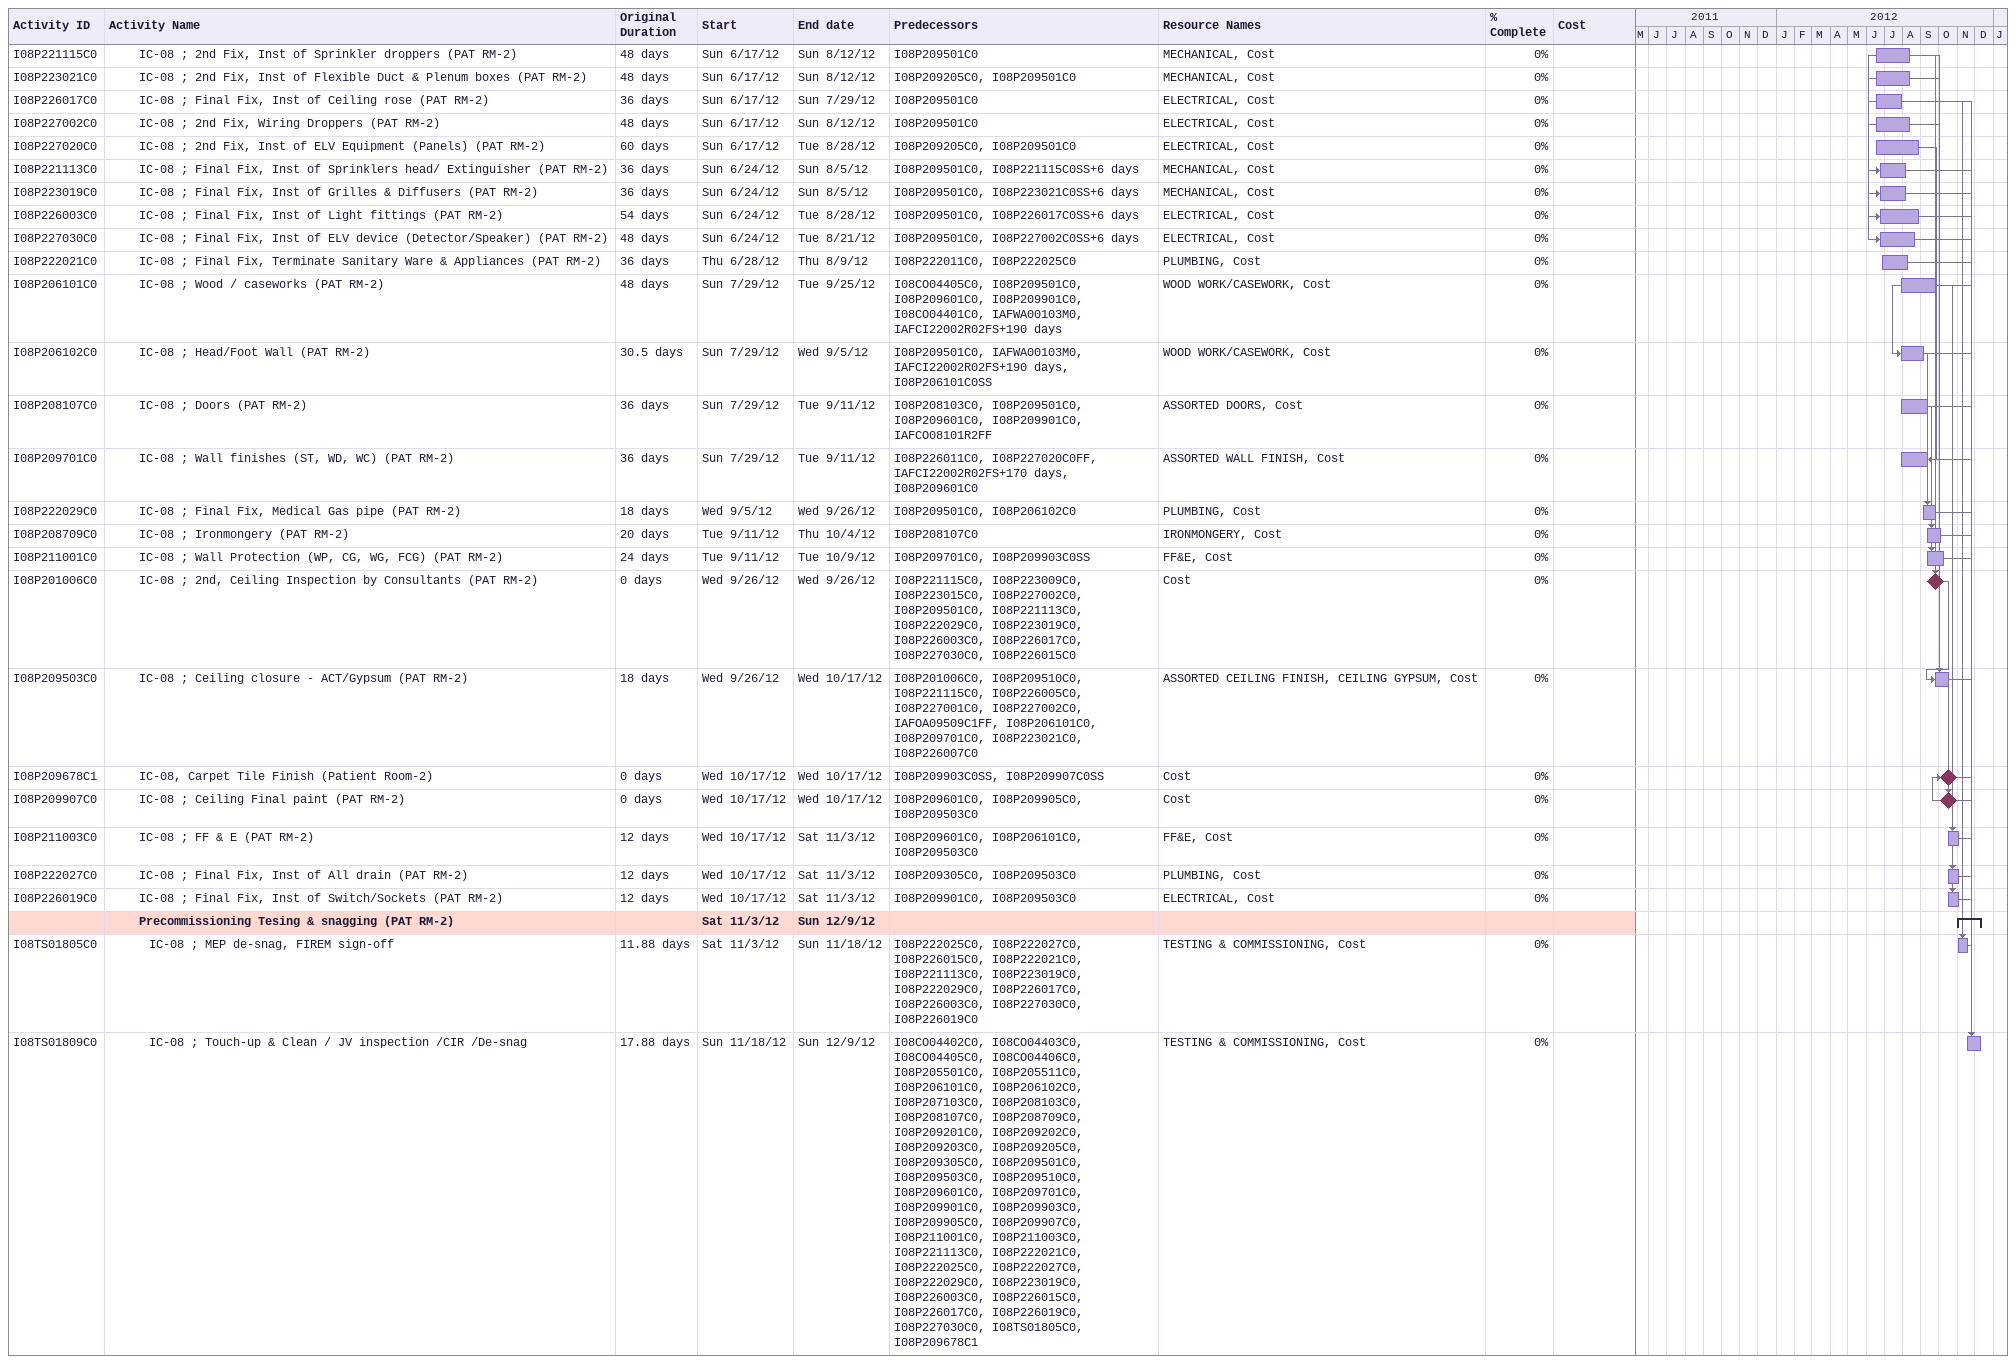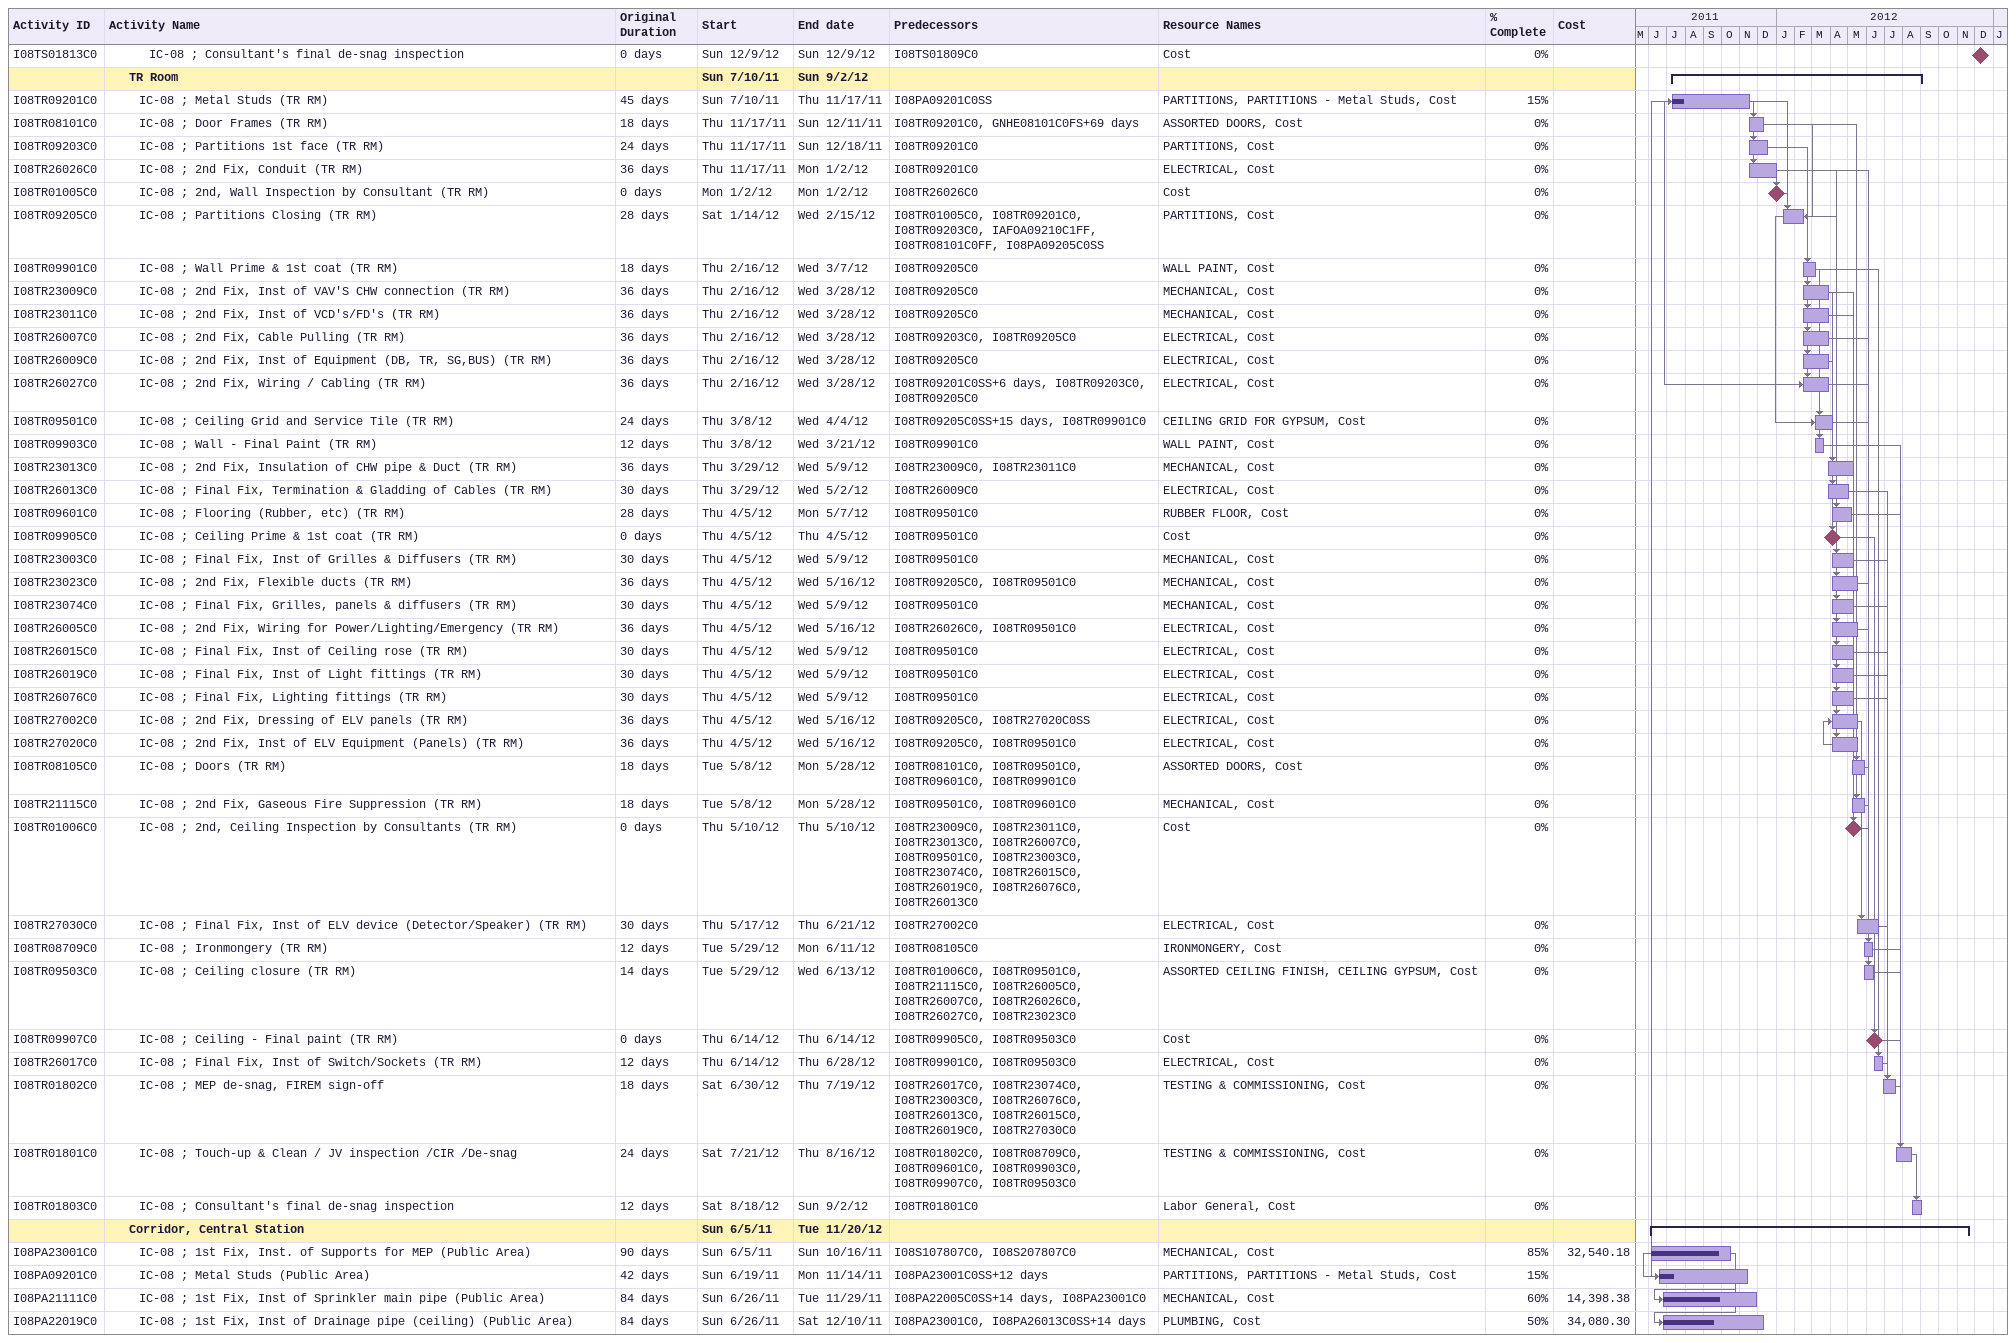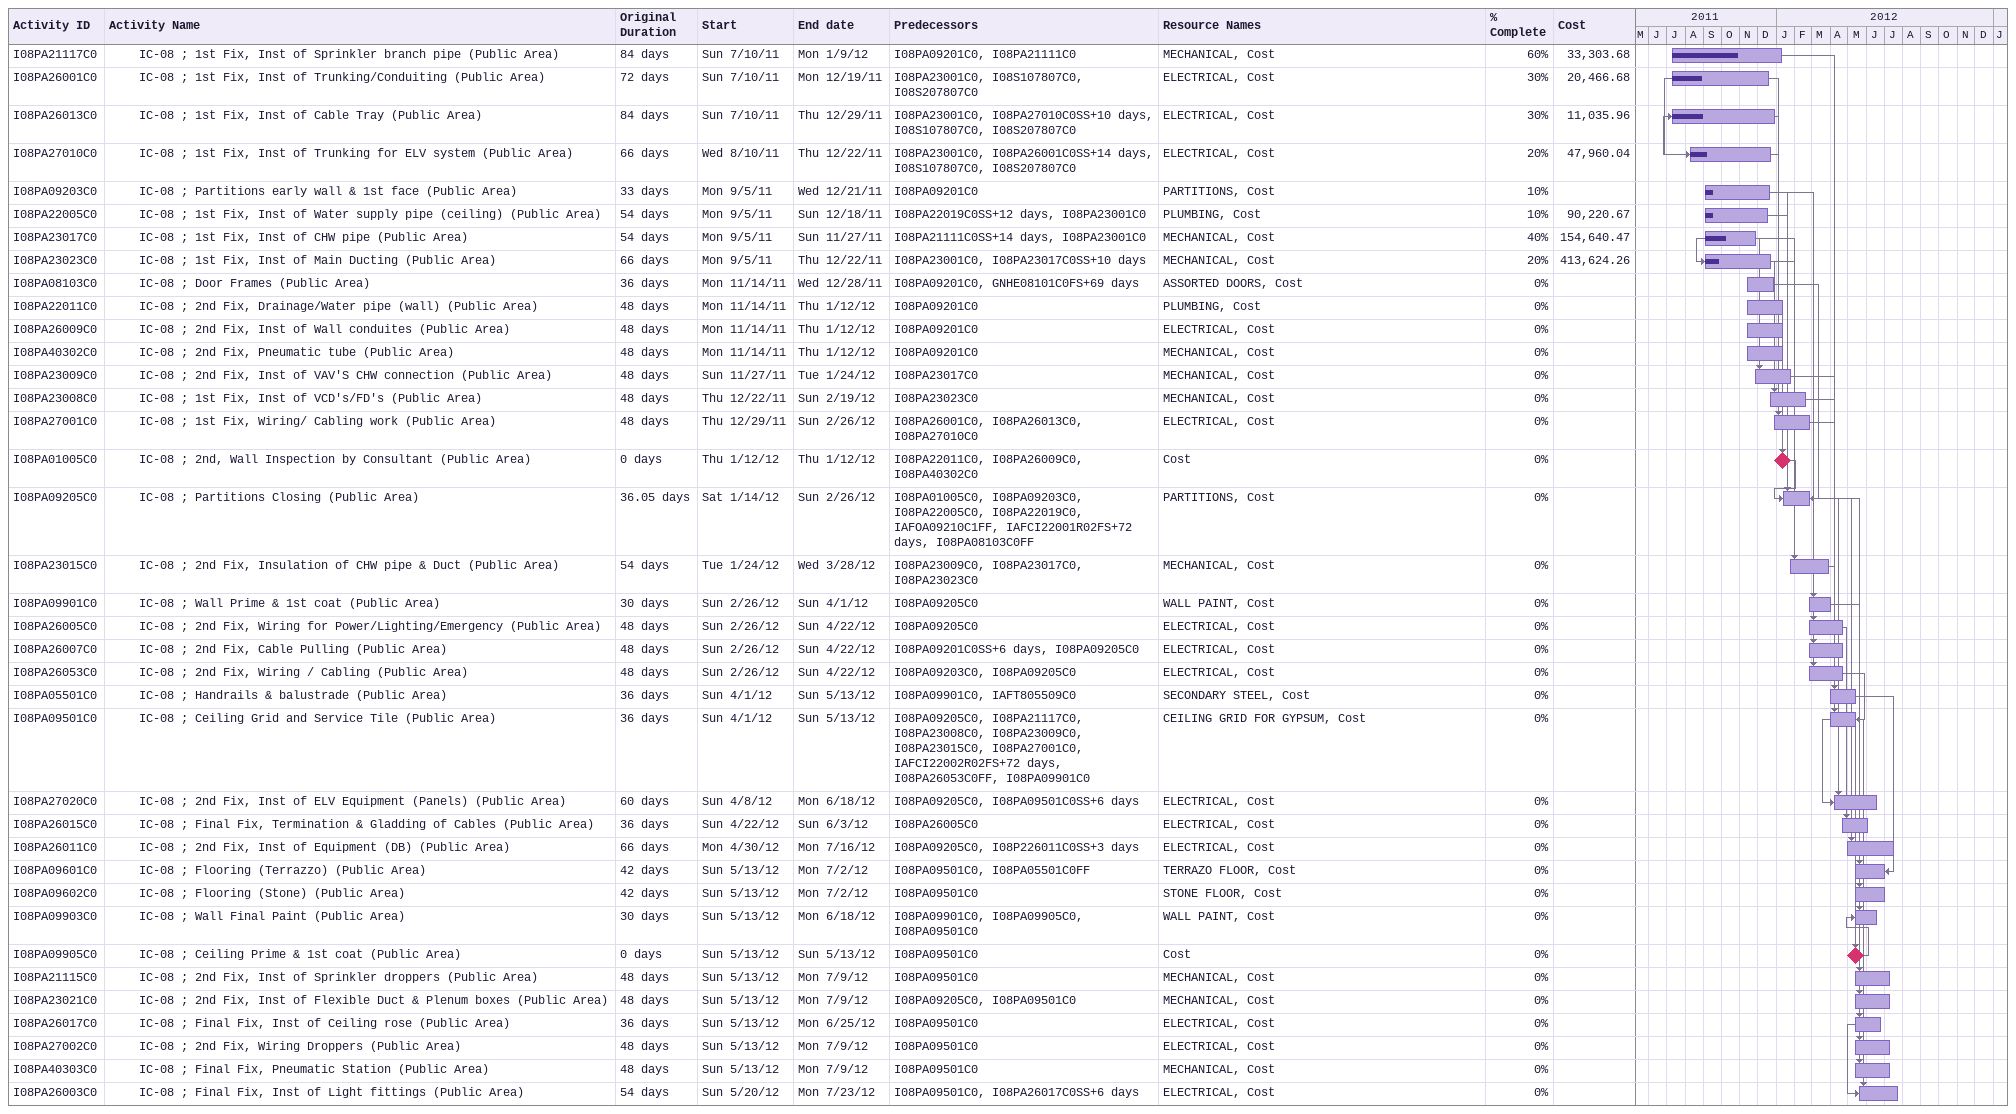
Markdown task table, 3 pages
| ID | Level | Task | Original duration | Start | Finish | Predecessors | Resources | % complete | Cost |
|---|---|---|---|---|---|---|---|---|---|
| I08P221115C0 | 4 | IC-08 ; 2nd Fix, Inst of Sprinkler droppers (PAT RM-2) | 48d | 2012-06-17 | 2012-08-12 | I08P209501C0 | MECHANICAL, Cost | 0 |  |
| I08P223021C0 | 4 | IC-08 ; 2nd Fix, Inst of Flexible Duct & Plenum boxes (PAT RM-2) | 48d | 2012-06-17 | 2012-08-12 | I08P209205C0, I08P209501C0 | MECHANICAL, Cost | 0 |  |
| I08P226017C0 | 4 | IC-08 ; Final Fix, Inst of Ceiling rose (PAT RM-2) | 36d | 2012-06-17 | 2012-07-29 | I08P209501C0 | ELECTRICAL, Cost | 0 |  |
| I08P227002C0 | 4 | IC-08 ; 2nd Fix, Wiring Droppers (PAT RM-2) | 48d | 2012-06-17 | 2012-08-12 | I08P209501C0 | ELECTRICAL, Cost | 0 |  |
| I08P227020C0 | 4 | IC-08 ; 2nd Fix, Inst of ELV Equipment (Panels) (PAT RM-2) | 60d | 2012-06-17 | 2012-08-28 | I08P209205C0, I08P209501C0 | ELECTRICAL, Cost | 0 |  |
| I08P221113C0 | 4 | IC-08 ; Final Fix, Inst of Sprinklers head/ Extinguisher (PAT RM-2) | 36d | 2012-06-24 | 2012-08-05 | I08P209501C0, I08P221115C0SS+6d | MECHANICAL, Cost | 0 |  |
| I08P223019C0 | 4 | IC-08 ; Final Fix, Inst of Grilles & Diffusers (PAT RM-2) | 36d | 2012-06-24 | 2012-08-05 | I08P209501C0, I08P223021C0SS+6d | MECHANICAL, Cost | 0 |  |
| I08P226003C0 | 4 | IC-08 ; Final Fix, Inst of Light fittings (PAT RM-2) | 54d | 2012-06-24 | 2012-08-28 | I08P209501C0, I08P226017C0SS+6d | ELECTRICAL, Cost | 0 |  |
| I08P227030C0 | 4 | IC-08 ; Final Fix, Inst of ELV device (Detector/Speaker) (PAT RM-2) | 48d | 2012-06-24 | 2012-08-21 | I08P209501C0, I08P227002C0SS+6d | ELECTRICAL, Cost | 0 |  |
| I08P222021C0 | 4 | IC-08 ; Final Fix, Terminate Sanitary Ware & Appliances (PAT RM-2) | 36d | 2012-06-28 | 2012-08-09 | I08P222011C0, I08P222025C0 | PLUMBING, Cost | 0 |  |
| I08P206101C0 | 4 | IC-08 ; Wood / caseworks (PAT RM-2) | 48d | 2012-07-29 | 2012-09-25 | I08CO04405C0, I08P209501C0, I08P209601C0, I08P209901C0, I08CO04401C0, IAFWA00103M0, IAFCI22002R02FS+190d | WOOD WORK/CASEWORK, Cost | 0 |  |
| I08P206102C0 | 4 | IC-08 ; Head/Foot Wall (PAT RM-2) | 30.5d | 2012-07-29 | 2012-09-05 | I08P209501C0, IAFWA00103M0, IAFCI22002R02FS+190d, I08P206101C0SS | WOOD WORK/CASEWORK, Cost | 0 |  |
| I08P208107C0 | 4 | IC-08 ; Doors (PAT RM-2) | 36d | 2012-07-29 | 2012-09-11 | I08P208103C0, I08P209501C0, I08P209601C0, I08P209901C0, IAFCO08101R2FF | ASSORTED DOORS, Cost | 0 |  |
| I08P209701C0 | 4 | IC-08 ; Wall finishes (ST, WD, WC) (PAT RM-2) | 36d | 2012-07-29 | 2012-09-11 | I08P226011C0, I08P227020C0FF, IAFCI22002R02FS+170d, I08P209601C0 | ASSORTED WALL FINISH, Cost | 0 |  |
| I08P222029C0 | 4 | IC-08 ; Final Fix, Medical Gas pipe (PAT RM-2) | 18d | 2012-09-05 | 2012-09-26 | I08P209501C0, I08P206102C0 | PLUMBING, Cost | 0 |  |
| I08P208709C0 | 4 | IC-08 ; Ironmongery (PAT RM-2) | 20d | 2012-09-11 | 2012-10-04 | I08P208107C0 | IRONMONGERY, Cost | 0 |  |
| I08P211001C0 | 4 | IC-08 ; Wall Protection (WP, CG, WG, FCG) (PAT RM-2) | 24d | 2012-09-11 | 2012-10-09 | I08P209701C0, I08P209903C0SS | FF&E, Cost | 0 |  |
| I08P201006C0 | 4 | IC-08 ; 2nd, Ceiling Inspection by Consultants (PAT RM-2) | 0d | 2012-09-26 | 2012-09-26 | I08P221115C0, I08P223009C0, I08P223015C0, I08P227002C0, I08P209501C0, I08P221113C0, I08P222029C0, I08P223019C0, I08P226003C0, I08P226017C0, I08P227030C0, I08P226015C0 | Cost | 0 |  |
| I08P209503C0 | 4 | IC-08 ; Ceiling closure - ACT/Gypsum (PAT RM-2) | 18d | 2012-09-26 | 2012-10-17 | I08P201006C0, I08P209510C0, I08P221115C0, I08P226005C0, I08P227001C0, I08P227002C0, IAFOA09509C1FF, I08P206101C0, I08P209701C0, I08P223021C0, I08P226007C0 | ASSORTED CEILING FINISH, CEILING GYPSUM, Cost | 0 |  |
| I08P209678C1 | 4 | IC-08, Carpet Tile Finish (Patient Room-2) | 0d | 2012-10-17 | 2012-10-17 | I08P209903C0SS, I08P209907C0SS | Cost | 0 |  |
| I08P209907C0 | 4 | IC-08 ; Ceiling Final paint (PAT RM-2) | 0d | 2012-10-17 | 2012-10-17 | I08P209601C0, I08P209905C0, I08P209503C0 | Cost | 0 |  |
| I08P211003C0 | 4 | IC-08 ; FF & E (PAT RM-2) | 12d | 2012-10-17 | 2012-11-03 | I08P209601C0, I08P206101C0, I08P209503C0 | FF&E, Cost | 0 |  |
| I08P222027C0 | 4 | IC-08 ; Final Fix, Inst of All drain (PAT RM-2) | 12d | 2012-10-17 | 2012-11-03 | I08P209305C0, I08P209503C0 | PLUMBING, Cost | 0 |  |
| I08P226019C0 | 4 | IC-08 ; Final Fix, Inst of Switch/Sockets (PAT RM-2) | 12d | 2012-10-17 | 2012-11-03 | I08P209901C0, I08P209503C0 | ELECTRICAL, Cost | 0 |  |
|  | 4 | **Precommissioning Tesing & snagging (PAT RM-2)** |  | 2012-11-03 | 2012-12-09 |  |  |  |  |
| I08TS01805C0 | 5 | IC-08 ; MEP de-snag, FIREM sign-off | 11.88d | 2012-11-03 | 2012-11-18 | I08P222025C0, I08P222027C0, I08P226015C0, I08P222021C0, I08P221113C0, I08P223019C0, I08P222029C0, I08P226017C0, I08P226003C0, I08P227030C0, I08P226019C0 | TESTING & COMMISSIONING, Cost | 0 |  |
| I08TS01809C0 | 5 | IC-08 ; Touch-up & Clean / JV inspection /CIR /De-snag | 17.88d | 2012-11-18 | 2012-12-09 | I08CO04402C0, I08CO04403C0, I08CO04405C0, I08CO04406C0, I08P205501C0, I08P205511C0, I08P206101C0, I08P206102C0, I08P207103C0, I08P208103C0, I08P208107C0, I08P208709C0, I08P209201C0, I08P209202C0, I08P209203C0, I08P209205C0, I08P209305C0, I08P209501C0, I08P209503C0, I08P209510C0, I08P209601C0, I08P209701C0, I08P209901C0, I08P209903C0, I08P209905C0, I08P209907C0, I08P211001C0, I08P211003C0, I08P221113C0, I08P222021C0, I08P222025C0, I08P222027C0, I08P222029C0, I08P223019C0, I08P226003C0, I08P226015C0, I08P226017C0, I08P226019C0, I08P227030C0, I08TS01805C0, I08P209678C1 | TESTING & COMMISSIONING, Cost | 0 |  |
| I08TS01813C0 | 5 | IC-08 ; Consultant's final de-snag inspection | 0d | 2012-12-09 | 2012-12-09 | I08TS01809C0 | Cost | 0 |  |
|  | 3 | **TR Room** |  | 2011-07-10 | 2012-09-02 |  |  |  |  |
| I08TR09201C0 | 4 | IC-08 ; Metal Studs (TR RM) | 45d | 2011-07-10 | 2011-11-17 | I08PA09201C0SS | PARTITIONS, PARTITIONS - Metal Studs, Cost | 15 |  |
| I08TR08101C0 | 4 | IC-08 ; Door Frames (TR RM) | 18d | 2011-11-17 | 2011-12-11 | I08TR09201C0, GNHE08101C0FS+69d | ASSORTED DOORS, Cost | 0 |  |
| I08TR09203C0 | 4 | IC-08 ; Partitions 1st face (TR RM) | 24d | 2011-11-17 | 2011-12-18 | I08TR09201C0 | PARTITIONS, Cost | 0 |  |
| I08TR26026C0 | 4 | IC-08 ; 2nd Fix, Conduit (TR RM) | 36d | 2011-11-17 | 2012-01-02 | I08TR09201C0 | ELECTRICAL, Cost | 0 |  |
| I08TR01005C0 | 4 | IC-08 ; 2nd, Wall Inspection by Consultant (TR RM) | 0d | 2012-01-02 | 2012-01-02 | I08TR26026C0 | Cost | 0 |  |
| I08TR09205C0 | 4 | IC-08 ; Partitions Closing (TR RM) | 28d | 2012-01-14 | 2012-02-15 | I08TR01005C0, I08TR09201C0, I08TR09203C0, IAFOA09210C1FF, I08TR08101C0FF, I08PA09205C0SS | PARTITIONS, Cost | 0 |  |
| I08TR09901C0 | 4 | IC-08 ; Wall Prime & 1st coat (TR RM) | 18d | 2012-02-16 | 2012-03-07 | I08TR09205C0 | WALL PAINT, Cost | 0 |  |
| I08TR23009C0 | 4 | IC-08 ; 2nd Fix, Inst of VAV'S CHW connection (TR RM) | 36d | 2012-02-16 | 2012-03-28 | I08TR09205C0 | MECHANICAL, Cost | 0 |  |
| I08TR23011C0 | 4 | IC-08 ; 2nd Fix, Inst of VCD's/FD's (TR RM) | 36d | 2012-02-16 | 2012-03-28 | I08TR09205C0 | MECHANICAL, Cost | 0 |  |
| I08TR26007C0 | 4 | IC-08 ; 2nd Fix, Cable Pulling (TR RM) | 36d | 2012-02-16 | 2012-03-28 | I08TR09203C0, I08TR09205C0 | ELECTRICAL, Cost | 0 |  |
| I08TR26009C0 | 4 | IC-08 ; 2nd Fix, Inst of Equipment (DB, TR, SG,BUS) (TR RM) | 36d | 2012-02-16 | 2012-03-28 | I08TR09205C0 | ELECTRICAL, Cost | 0 |  |
| I08TR26027C0 | 4 | IC-08 ; 2nd Fix, Wiring / Cabling (TR RM) | 36d | 2012-02-16 | 2012-03-28 | I08TR09201C0SS+6d, I08TR09203C0, I08TR09205C0 | ELECTRICAL, Cost | 0 |  |
| I08TR09501C0 | 4 | IC-08 ; Ceiling Grid and Service Tile (TR RM) | 24d | 2012-03-08 | 2012-04-04 | I08TR09205C0SS+15d, I08TR09901C0 | CEILING GRID FOR GYPSUM, Cost | 0 |  |
| I08TR09903C0 | 4 | IC-08 ; Wall - Final Paint (TR RM) | 12d | 2012-03-08 | 2012-03-21 | I08TR09901C0 | WALL PAINT, Cost | 0 |  |
| I08TR23013C0 | 4 | IC-08 ; 2nd Fix, Insulation of CHW pipe & Duct (TR RM) | 36d | 2012-03-29 | 2012-05-09 | I08TR23009C0, I08TR23011C0 | MECHANICAL, Cost | 0 |  |
| I08TR26013C0 | 4 | IC-08 ; Final Fix, Termination & Gladding of Cables (TR RM) | 30d | 2012-03-29 | 2012-05-02 | I08TR26009C0 | ELECTRICAL, Cost | 0 |  |
| I08TR09601C0 | 4 | IC-08 ; Flooring (Rubber, etc) (TR RM) | 28d | 2012-04-05 | 2012-05-07 | I08TR09501C0 | RUBBER FLOOR, Cost | 0 |  |
| I08TR09905C0 | 4 | IC-08 ; Ceiling Prime & 1st coat (TR RM) | 0d | 2012-04-05 | 2012-04-05 | I08TR09501C0 | Cost | 0 |  |
| I08TR23003C0 | 4 | IC-08 ; Final Fix, Inst of Grilles & Diffusers (TR RM) | 30d | 2012-04-05 | 2012-05-09 | I08TR09501C0 | MECHANICAL, Cost | 0 |  |
| I08TR23023C0 | 4 | IC-08 ; 2nd Fix, Flexible ducts (TR RM) | 36d | 2012-04-05 | 2012-05-16 | I08TR09205C0, I08TR09501C0 | MECHANICAL, Cost | 0 |  |
| I08TR23074C0 | 4 | IC-08 ; Final Fix, Grilles, panels & diffusers (TR RM) | 30d | 2012-04-05 | 2012-05-09 | I08TR09501C0 | MECHANICAL, Cost | 0 |  |
| I08TR26005C0 | 4 | IC-08 ; 2nd Fix, Wiring for Power/Lighting/Emergency (TR RM) | 36d | 2012-04-05 | 2012-05-16 | I08TR26026C0, I08TR09501C0 | ELECTRICAL, Cost | 0 |  |
| I08TR26015C0 | 4 | IC-08 ; Final Fix, Inst of Ceiling rose (TR RM) | 30d | 2012-04-05 | 2012-05-09 | I08TR09501C0 | ELECTRICAL, Cost | 0 |  |
| I08TR26019C0 | 4 | IC-08 ; Final Fix, Inst of Light fittings (TR RM) | 30d | 2012-04-05 | 2012-05-09 | I08TR09501C0 | ELECTRICAL, Cost | 0 |  |
| I08TR26076C0 | 4 | IC-08 ; Final Fix, Lighting fittings (TR RM) | 30d | 2012-04-05 | 2012-05-09 | I08TR09501C0 | ELECTRICAL, Cost | 0 |  |
| I08TR27002C0 | 4 | IC-08 ; 2nd Fix, Dressing of ELV panels (TR RM) | 36d | 2012-04-05 | 2012-05-16 | I08TR09205C0, I08TR27020C0SS | ELECTRICAL, Cost | 0 |  |
| I08TR27020C0 | 4 | IC-08 ; 2nd Fix, Inst of ELV Equipment (Panels) (TR RM) | 36d | 2012-04-05 | 2012-05-16 | I08TR09205C0, I08TR09501C0 | ELECTRICAL, Cost | 0 |  |
| I08TR08105C0 | 4 | IC-08 ; Doors (TR RM) | 18d | 2012-05-08 | 2012-05-28 | I08TR08101C0, I08TR09501C0, I08TR09601C0, I08TR09901C0 | ASSORTED DOORS, Cost | 0 |  |
| I08TR21115C0 | 4 | IC-08 ; 2nd Fix, Gaseous Fire Suppression (TR RM) | 18d | 2012-05-08 | 2012-05-28 | I08TR09501C0, I08TR09601C0 | MECHANICAL, Cost | 0 |  |
| I08TR01006C0 | 4 | IC-08 ; 2nd, Ceiling Inspection by Consultants (TR RM) | 0d | 2012-05-10 | 2012-05-10 | I08TR23009C0, I08TR23011C0, I08TR23013C0, I08TR26007C0, I08TR09501C0, I08TR23003C0, I08TR23074C0, I08TR26015C0, I08TR26019C0, I08TR26076C0, I08TR26013C0 | Cost | 0 |  |
| I08TR27030C0 | 4 | IC-08 ; Final Fix, Inst of ELV device (Detector/Speaker) (TR RM) | 30d | 2012-05-17 | 2012-06-21 | I08TR27002C0 | ELECTRICAL, Cost | 0 |  |
| I08TR08709C0 | 4 | IC-08 ; Ironmongery (TR RM) | 12d | 2012-05-29 | 2012-06-11 | I08TR08105C0 | IRONMONGERY, Cost | 0 |  |
| I08TR09503C0 | 4 | IC-08 ; Ceiling closure (TR RM) | 14d | 2012-05-29 | 2012-06-13 | I08TR01006C0, I08TR09501C0, I08TR21115C0, I08TR26005C0, I08TR26007C0, I08TR26026C0, I08TR26027C0, I08TR23023C0 | ASSORTED CEILING FINISH, CEILING GYPSUM, Cost | 0 |  |
| I08TR09907C0 | 4 | IC-08 ; Ceiling - Final paint (TR RM) | 0d | 2012-06-14 | 2012-06-14 | I08TR09905C0, I08TR09503C0 | Cost | 0 |  |
| I08TR26017C0 | 4 | IC-08 ; Final Fix, Inst of Switch/Sockets (TR RM) | 12d | 2012-06-14 | 2012-06-28 | I08TR09901C0, I08TR09503C0 | ELECTRICAL, Cost | 0 |  |
| I08TR01802C0 | 4 | IC-08 ; MEP de-snag, FIREM sign-off | 18d | 2012-06-30 | 2012-07-19 | I08TR26017C0, I08TR23074C0, I08TR23003C0, I08TR26076C0, I08TR26013C0, I08TR26015C0, I08TR26019C0, I08TR27030C0 | TESTING & COMMISSIONING, Cost | 0 |  |
| I08TR01801C0 | 4 | IC-08 ; Touch-up & Clean / JV inspection /CIR /De-snag | 24d | 2012-07-21 | 2012-08-16 | I08TR01802C0, I08TR08709C0, I08TR09601C0, I08TR09903C0, I08TR09907C0, I08TR09503C0 | TESTING & COMMISSIONING, Cost | 0 |  |
| I08TR01803C0 | 4 | IC-08 ; Consultant's final de-snag inspection | 12d | 2012-08-18 | 2012-09-02 | I08TR01801C0 | Labor General, Cost | 0 |  |
|  | 3 | **Corridor, Central Station** |  | 2011-06-05 | 2012-11-20 |  |  |  |  |
| I08PA23001C0 | 4 | IC-08 ; 1st Fix, Inst. of Supports for MEP (Public Area) | 90d | 2011-06-05 | 2011-10-16 | I08S107807C0, I08S207807C0 | MECHANICAL, Cost | 85 | 32540.18 |
| I08PA09201C0 | 4 | IC-08 ; Metal Studs (Public Area) | 42d | 2011-06-19 | 2011-11-14 | I08PA23001C0SS+12d | PARTITIONS, PARTITIONS - Metal Studs, Cost | 15 |  |
| I08PA21111C0 | 4 | IC-08 ; 1st Fix, Inst of Sprinkler main pipe (Public Area) | 84d | 2011-06-26 | 2011-11-29 | I08PA22005C0SS+14d, I08PA23001C0 | MECHANICAL, Cost | 60 | 14398.38 |
| I08PA22019C0 | 4 | IC-08 ; 1st Fix, Inst of Drainage pipe (ceiling) (Public Area) | 84d | 2011-06-26 | 2011-12-10 | I08PA23001C0, I08PA26013C0SS+14d | PLUMBING, Cost | 50 | 34080.30 |
| I08PA21117C0 | 4 | IC-08 ; 1st Fix, Inst of Sprinkler branch pipe (Public Area) | 84d | 2011-07-10 | 2012-01-09 | I08PA09201C0, I08PA21111C0 | MECHANICAL, Cost | 60 | 33303.68 |
| I08PA26001C0 | 4 | IC-08 ; 1st Fix, Inst of Trunking/Conduiting (Public Area) | 72d | 2011-07-10 | 2011-12-19 | I08PA23001C0, I08S107807C0, I08S207807C0 | ELECTRICAL, Cost | 30 | 20466.68 |
| I08PA26013C0 | 4 | IC-08 ; 1st Fix, Inst of Cable Tray (Public Area) | 84d | 2011-07-10 | 2011-12-29 | I08PA23001C0, I08PA27010C0SS+10d, I08S107807C0, I08S207807C0 | ELECTRICAL, Cost | 30 | 11035.96 |
| I08PA27010C0 | 4 | IC-08 ; 1st Fix, Inst of Trunking for ELV system (Public Area) | 66d | 2011-08-10 | 2011-12-22 | I08PA23001C0, I08PA26001C0SS+14d, I08S107807C0, I08S207807C0 | ELECTRICAL, Cost | 20 | 47960.04 |
| I08PA09203C0 | 4 | IC-08 ; Partitions early wall & 1st face (Public Area) | 33d | 2011-09-05 | 2011-12-21 | I08PA09201C0 | PARTITIONS, Cost | 10 |  |
| I08PA22005C0 | 4 | IC-08 ; 1st Fix, Inst of Water supply pipe (ceiling) (Public Area) | 54d | 2011-09-05 | 2011-12-18 | I08PA22019C0SS+12d, I08PA23001C0 | PLUMBING, Cost | 10 | 90220.67 |
| I08PA23017C0 | 4 | IC-08 ; 1st Fix, Inst of CHW pipe (Public Area) | 54d | 2011-09-05 | 2011-11-27 | I08PA21111C0SS+14d, I08PA23001C0 | MECHANICAL, Cost | 40 | 154640.47 |
| I08PA23023C0 | 4 | IC-08 ; 1st Fix, Inst of Main Ducting (Public Area) | 66d | 2011-09-05 | 2011-12-22 | I08PA23001C0, I08PA23017C0SS+10d | MECHANICAL, Cost | 20 | 413624.26 |
| I08PA08103C0 | 4 | IC-08 ; Door Frames (Public Area) | 36d | 2011-11-14 | 2011-12-28 | I08PA09201C0, GNHE08101C0FS+69d | ASSORTED DOORS, Cost | 0 |  |
| I08PA22011C0 | 4 | IC-08 ; 2nd Fix, Drainage/Water pipe (wall) (Public Area) | 48d | 2011-11-14 | 2012-01-12 | I08PA09201C0 | PLUMBING, Cost | 0 |  |
| I08PA26009C0 | 4 | IC-08 ; 2nd Fix, Inst of Wall conduites (Public Area) | 48d | 2011-11-14 | 2012-01-12 | I08PA09201C0 | ELECTRICAL, Cost | 0 |  |
| I08PA40302C0 | 4 | IC-08 ; 2nd Fix, Pneumatic tube (Public Area) | 48d | 2011-11-14 | 2012-01-12 | I08PA09201C0 | MECHANICAL, Cost | 0 |  |
| I08PA23009C0 | 4 | IC-08 ; 2nd Fix, Inst of VAV'S CHW connection (Public Area) | 48d | 2011-11-27 | 2012-01-24 | I08PA23017C0 | MECHANICAL, Cost | 0 |  |
| I08PA23008C0 | 4 | IC-08 ; 1st Fix, Inst of VCD's/FD's (Public Area) | 48d | 2011-12-22 | 2012-02-19 | I08PA23023C0 | MECHANICAL, Cost | 0 |  |
| I08PA27001C0 | 4 | IC-08 ; 1st Fix, Wiring/ Cabling work (Public Area) | 48d | 2011-12-29 | 2012-02-26 | I08PA26001C0, I08PA26013C0, I08PA27010C0 | ELECTRICAL, Cost | 0 |  |
| I08PA01005C0 | 4 | IC-08 ; 2nd, Wall Inspection by Consultant (Public Area) | 0d | 2012-01-12 | 2012-01-12 | I08PA22011C0, I08PA26009C0, I08PA40302C0 | Cost | 0 |  |
| I08PA09205C0 | 4 | IC-08 ; Partitions Closing (Public Area) | 36.05d | 2012-01-14 | 2012-02-26 | I08PA01005C0, I08PA09203C0, I08PA22005C0, I08PA22019C0, IAFOA09210C1FF, IAFCI22001R02FS+72d, I08PA08103C0FF | PARTITIONS, Cost | 0 |  |
| I08PA23015C0 | 4 | IC-08 ; 2nd Fix, Insulation of CHW pipe & Duct (Public Area) | 54d | 2012-01-24 | 2012-03-28 | I08PA23009C0, I08PA23017C0, I08PA23023C0 | MECHANICAL, Cost | 0 |  |
| I08PA09901C0 | 4 | IC-08 ; Wall Prime & 1st coat (Public Area) | 30d | 2012-02-26 | 2012-04-01 | I08PA09205C0 | WALL PAINT, Cost | 0 |  |
| I08PA26005C0 | 4 | IC-08 ; 2nd Fix, Wiring for Power/Lighting/Emergency (Public Area) | 48d | 2012-02-26 | 2012-04-22 | I08PA09205C0 | ELECTRICAL, Cost | 0 |  |
| I08PA26007C0 | 4 | IC-08 ; 2nd Fix, Cable Pulling (Public Area) | 48d | 2012-02-26 | 2012-04-22 | I08PA09201C0SS+6d, I08PA09205C0 | ELECTRICAL, Cost | 0 |  |
| I08PA26053C0 | 4 | IC-08 ; 2nd Fix, Wiring / Cabling (Public Area) | 48d | 2012-02-26 | 2012-04-22 | I08PA09203C0, I08PA09205C0 | ELECTRICAL, Cost | 0 |  |
| I08PA05501C0 | 4 | IC-08 ; Handrails & balustrade (Public Area) | 36d | 2012-04-01 | 2012-05-13 | I08PA09901C0, IAFT805509C0 | SECONDARY STEEL, Cost | 0 |  |
| I08PA09501C0 | 4 | IC-08 ; Ceiling Grid and Service Tile (Public Area) | 36d | 2012-04-01 | 2012-05-13 | I08PA09205C0, I08PA21117C0, I08PA23008C0, I08PA23009C0, I08PA23015C0, I08PA27001C0, IAFCI22002R02FS+72d, I08PA26053C0FF, I08PA09901C0 | CEILING GRID FOR GYPSUM, Cost | 0 |  |
| I08PA27020C0 | 4 | IC-08 ; 2nd Fix, Inst of ELV Equipment (Panels) (Public Area) | 60d | 2012-04-08 | 2012-06-18 | I08PA09205C0, I08PA09501C0SS+6d | ELECTRICAL, Cost | 0 |  |
| I08PA26015C0 | 4 | IC-08 ; Final Fix, Termination & Gladding of Cables (Public Area) | 36d | 2012-04-22 | 2012-06-03 | I08PA26005C0 | ELECTRICAL, Cost | 0 |  |
| I08PA26011C0 | 4 | IC-08 ; 2nd Fix, Inst of Equipment (DB) (Public Area) | 66d | 2012-04-30 | 2012-07-16 | I08PA09205C0, I08P226011C0SS+3d | ELECTRICAL, Cost | 0 |  |
| I08PA09601C0 | 4 | IC-08 ; Flooring (Terrazzo) (Public Area) | 42d | 2012-05-13 | 2012-07-02 | I08PA09501C0, I08PA05501C0FF | TERRAZO FLOOR, Cost | 0 |  |
| I08PA09602C0 | 4 | IC-08 ; Flooring (Stone) (Public Area) | 42d | 2012-05-13 | 2012-07-02 | I08PA09501C0 | STONE FLOOR, Cost | 0 |  |
| I08PA09903C0 | 4 | IC-08 ; Wall Final Paint (Public Area) | 30d | 2012-05-13 | 2012-06-18 | I08PA09901C0, I08PA09905C0, I08PA09501C0 | WALL PAINT, Cost | 0 |  |
| I08PA09905C0 | 4 | IC-08 ; Ceiling Prime & 1st coat (Public Area) | 0d | 2012-05-13 | 2012-05-13 | I08PA09501C0 | Cost | 0 |  |
| I08PA21115C0 | 4 | IC-08 ; 2nd Fix, Inst of Sprinkler droppers (Public Area) | 48d | 2012-05-13 | 2012-07-09 | I08PA09501C0 | MECHANICAL, Cost | 0 |  |
| I08PA23021C0 | 4 | IC-08 ; 2nd Fix, Inst of Flexible Duct & Plenum boxes (Public Area) | 48d | 2012-05-13 | 2012-07-09 | I08PA09205C0, I08PA09501C0 | MECHANICAL, Cost | 0 |  |
| I08PA26017C0 | 4 | IC-08 ; Final Fix, Inst of Ceiling rose (Public Area) | 36d | 2012-05-13 | 2012-06-25 | I08PA09501C0 | ELECTRICAL, Cost | 0 |  |
| I08PA27002C0 | 4 | IC-08 ; 2nd Fix, Wiring Droppers (Public Area) | 48d | 2012-05-13 | 2012-07-09 | I08PA09501C0 | ELECTRICAL, Cost | 0 |  |
| I08PA40303C0 | 4 | IC-08 ; Final Fix, Pneumatic Station (Public Area) | 48d | 2012-05-13 | 2012-07-09 | I08PA09501C0 | MECHANICAL, Cost | 0 |  |
| I08PA26003C0 | 4 | IC-08 ; Final Fix, Inst of Light fittings (Public Area) | 54d | 2012-05-20 | 2012-07-23 | I08PA09501C0, I08PA26017C0SS+6d | ELECTRICAL, Cost | 0 |  |
